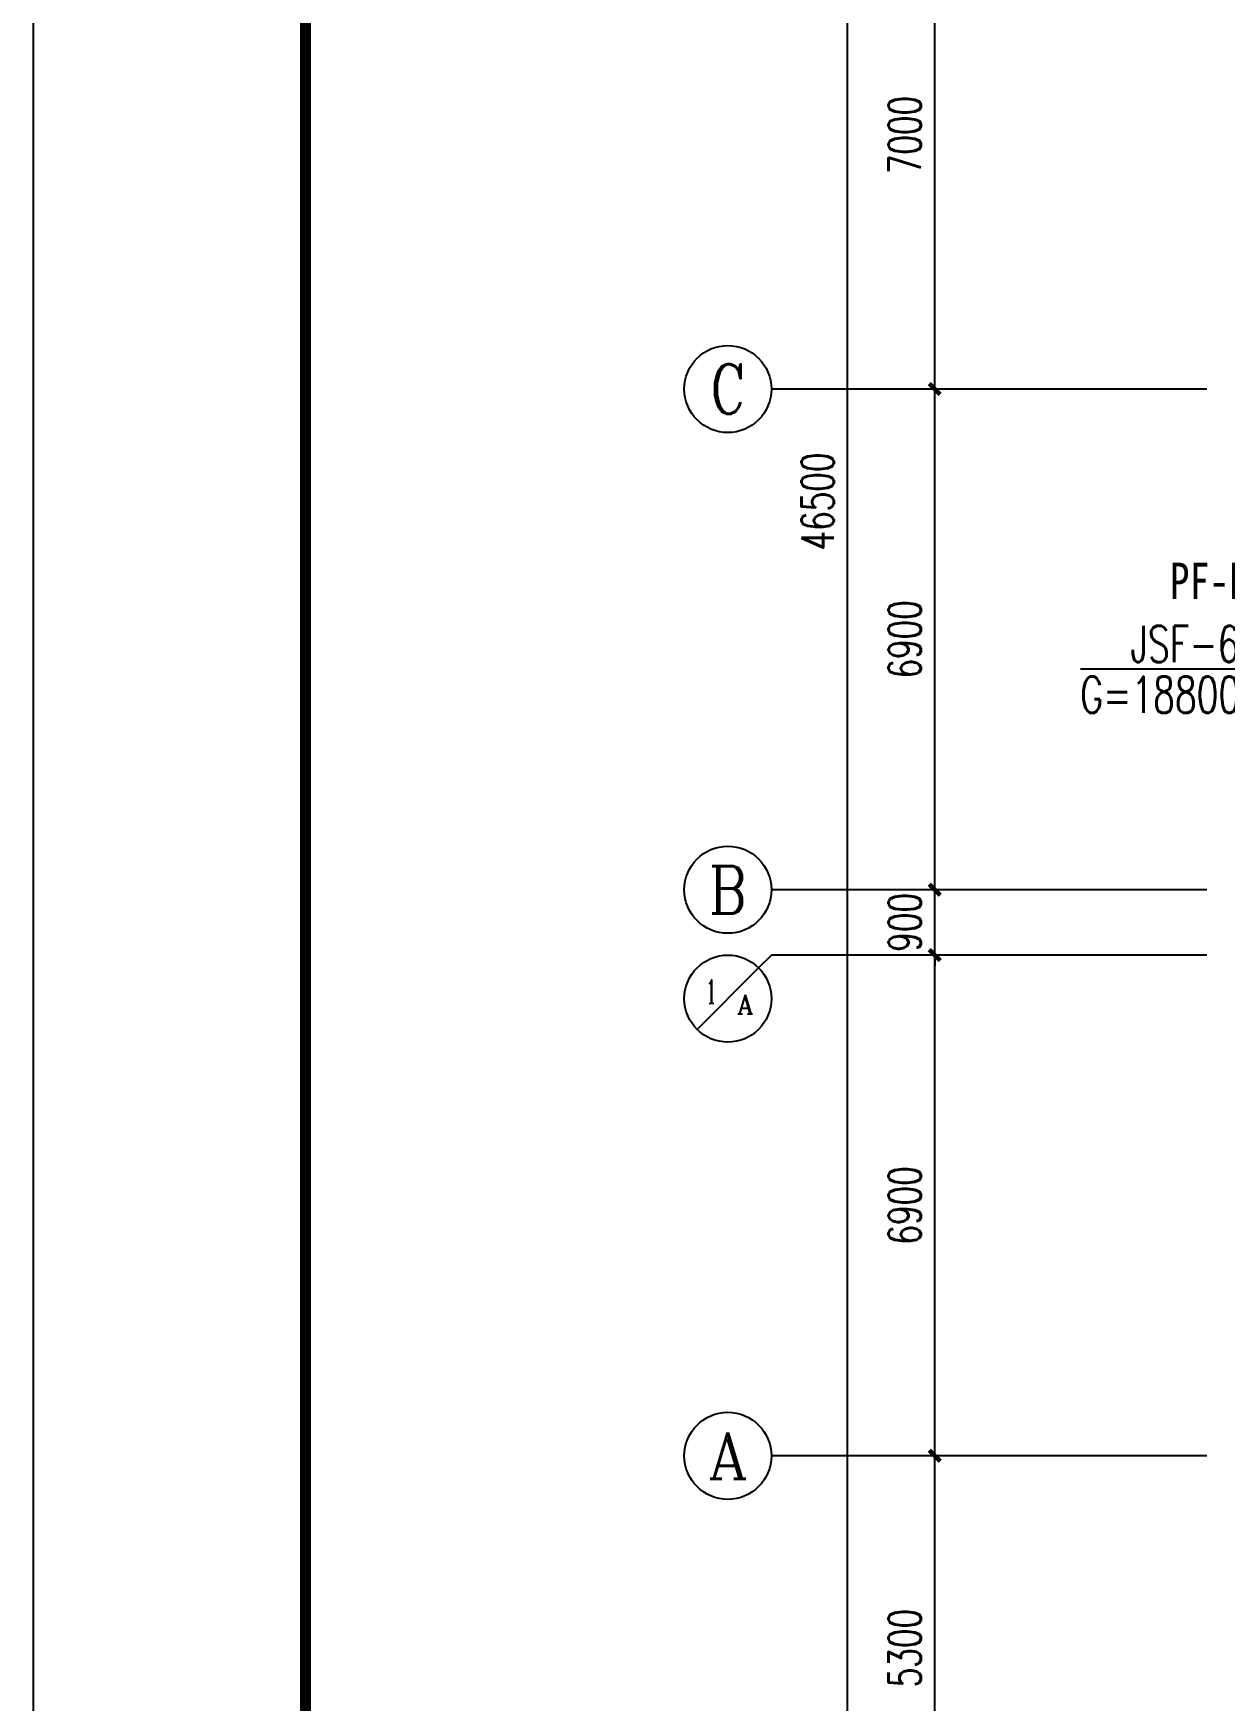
# Model space of a CAD drawing. Extents: x -70335 to 1144202, y 0 to 1100440.
# Drawn here: x 179665 to 196079, y 969083 to 992058 of the extents above; entities that cross this region are included whole.
import ezdxf
from ezdxf.enums import TextEntityAlignment as Align

# ---------------------------------------------------------------- set-up
doc = ezdxf.new("R2010")
doc.units = 0
doc.header["$LTSCALE"] = 1000
for name, color, linetype in [('3-建筑', 7, 'Continuous'), ('7-地暖标注', 7, 'Continuous'), ('AXIS_TEXT', 7, 'Continuous'), ('BTTK', 7, 'Continuous'), ('PUB_TITLE', 4, 'Continuous'), ('改过图层标记', 3, 'Continuous'), ('标注-', 4, 'Continuous')]:
    doc.layers.add(name, color=color, linetype=linetype)
doc.styles.add('-黑体', font='', dxfattribs={"width": 0.8})
doc.styles.add('_TCH_AXIS', font='COMPLEX', dxfattribs={"bigfont": 'GBCBIG'})
doc.styles.add('_TCH_DIM_T3', font='SIMPLEX', dxfattribs={"width": 0.705882, "bigfont": 'GBCBIG'})
doc.styles.add('COMPLEX', font='COMPLEX')
doc.styles.add('HZ(TK)', font='geniso.shx', dxfattribs={"width": 0.9, "bigfont": 'hztxt.shx'})
doc.styles.add('设备标注', font='simplex.shx', dxfattribs={"width": 0.7, "bigfont": 'gbcbig.shx'})
doc.styles.get('-黑体').set_extended_font_data('SimHei')
doc.dimstyles.new('_TCH_ARCH&&150', dxfattribs={"dimtxt": 446.25, "dimasz": 150, "dimexe": 375, "dimexo": 450, "dimgap": 189.375, "dimtad": 1, "dimdec": 0, "dimzin": 0, "dimdsep": 46, "dimtxsty": '_TCH_DIM_T3', "dimblk": 'ARCHTICK', "dimcen": 0.09, "dimclrt": 7, "dimazin": 2, "dimtfac": 1, "dimtdec": 0, "dimtix": 1, "dimtmove": 2, "dimatfit": 3, "dimfxl": 1, "dimtolj": 1, "dimtzin": 0, "dimarcsym": 0})

# ---------------------------------------------------------------- blocks, each defined once
blk = doc.blocks.new('vhtemplate_2019年新竖式图框_A1_1_2', base_point=(-420.5, 0))
at = {"layer": 'PUB_TITLE', "color": 7}
blk.add_lwpolyline([(-420.5, 594), (841, 594), (841, 0), (-420.5, 0)], close=True, dxfattribs=at)
at = {"layer": 'PUB_TITLE', "const_width": 1}
blk.add_lwpolyline([(-395.5, 10), (831, 10), (831, 584), (-395.5, 584)], close=True, dxfattribs=at)
at = {"layer": 'BTTK', "color": 4, "style": 'HZ(TK)', "width": 0.9}
for tag, p in [('合作单位', (796, 511.5)), ('建设单位', (796, 209.5)), ('工程名称', (796, 176.5)), ('子项名称', (806, 160)), ('图纸名称', (796, 141))]:
    blk.add_attdef(tag, text='', height=3.5, dxfattribs=at).set_placement(p, align=Align.MIDDLE_CENTER)
for tag, p in [('注册证书号', (808.5, 279)), ('注册印章号', (808.5, 271)), ('设计号', (806, 193)), ('图别', (789.75, 34)), ('图号', (822.25, 34)), ('版本号', (789.75, 26)), ('日期', (822.25, 26))]:
    blk.add_attdef(tag, text='', height=3.5, dxfattribs=at).set_placement(p, align=Align.MIDDLE)
blk = doc.blocks.new('_ArchTick')
at = {"color": 0, "linetype": 'ByBlock', "const_width": 0.4}
blk.add_lwpolyline([(-0.5, -0.5), (0.5, 0.5)], dxfattribs=at)
blk = doc.blocks.new('*D2872')
at = {"layer": '3-建筑', "color": 0, "lineweight": -2, "transparency": 16777216}
for p, q in [((195385, 972457), (191710, 972457)), ((192085, 967157), (192085, 972457)), ((195385, 967157), (191710, 967157))]:
    blk.add_line(p, q, dxfattribs=at)
at = {"layer": 'Defpoints', "color": 0, "transparency": 16777216}
for p in [(192085, 972457), (195835, 972457), (195835, 967157)]:
    blk.add_point(p, dxfattribs=at)
at = {"layer": '3-建筑', "color": 0, "lineweight": -2, "transparency": 16777216, "xscale": 150, "yscale": 150, "zscale": 150}
for p, rotation in [((192085, 972457), 90), ((192085, 967157), 270)]:
    blk.add_blockref('_ArchTick', p, dxfattribs=dict(at, rotation=rotation))
at = {"layer": '3-建筑', "color": 7, "transparency": 16777216, "insert": (191672, 969807), "char_height": 446.2, "attachment_point": 5, "rotation": 90, "style": '_TCH_DIM_T3'}
blk.add_mtext('\\A1;5300', dxfattribs=at)
blk = doc.blocks.new('*D2873')
at = {"layer": '3-建筑', "color": 0, "lineweight": -2, "transparency": 16777216}
for p, q in [((195385, 979357), (191710, 979357)), ((192085, 972457), (192085, 979357)), ((195385, 972457), (191710, 972457))]:
    blk.add_line(p, q, dxfattribs=at)
at = {"layer": 'Defpoints', "color": 0, "transparency": 16777216}
for p in [(192085, 979357), (195835, 979357), (195835, 972457)]:
    blk.add_point(p, dxfattribs=at)
at = {"layer": '3-建筑', "color": 0, "lineweight": -2, "transparency": 16777216, "xscale": 150, "yscale": 150, "zscale": 150}
for p, rotation in [((192085, 979357), 90), ((192085, 972457), 270)]:
    blk.add_blockref('_ArchTick', p, dxfattribs=dict(at, rotation=rotation))
at = {"layer": '3-建筑', "color": 7, "transparency": 16777216, "insert": (191672, 975907), "char_height": 446.2, "attachment_point": 5, "rotation": 90, "style": '_TCH_DIM_T3'}
blk.add_mtext('\\A1;6900', dxfattribs=at)
blk = doc.blocks.new('*D2874')
at = {"layer": '3-建筑', "color": 0, "lineweight": -2, "transparency": 16777216}
for p, q in [((192085, 980257), (192085, 980407)), ((195385, 980257), (191710, 980257)), ((192085, 979357), (192085, 980257)), ((195385, 979357), (191710, 979357)), ((192085, 979357), (192085, 979207))]:
    blk.add_line(p, q, dxfattribs=at)
at = {"layer": 'Defpoints', "color": 0, "transparency": 16777216}
for p in [(192085, 980257), (195835, 980257), (195835, 979357)]:
    blk.add_point(p, dxfattribs=at)
at = {"layer": '3-建筑', "color": 0, "lineweight": -2, "transparency": 16777216, "xscale": 150, "yscale": 150, "zscale": 150}
for p, rotation in [((192085, 980257), 270), ((192085, 979357), 90)]:
    blk.add_blockref('_ArchTick', p, dxfattribs=dict(at, rotation=rotation))
at = {"layer": '3-建筑', "color": 7, "transparency": 16777216, "insert": (191672, 979807), "char_height": 446.2, "attachment_point": 5, "rotation": 90, "style": '_TCH_DIM_T3'}
blk.add_mtext('\\A1;900', dxfattribs=at)
blk = doc.blocks.new('*D2875')
at = {"layer": '3-建筑', "color": 0, "lineweight": -2, "transparency": 16777216}
for p, q in [((195385, 987157), (191710, 987157)), ((192085, 980257), (192085, 987157)), ((195385, 980257), (191710, 980257))]:
    blk.add_line(p, q, dxfattribs=at)
at = {"layer": 'Defpoints', "color": 0, "transparency": 16777216}
for p in [(192085, 987157), (195835, 987157), (195835, 980257)]:
    blk.add_point(p, dxfattribs=at)
at = {"layer": '3-建筑', "color": 0, "lineweight": -2, "transparency": 16777216, "xscale": 150, "yscale": 150, "zscale": 150}
for p, rotation in [((192085, 987157), 90), ((192085, 980257), 270)]:
    blk.add_blockref('_ArchTick', p, dxfattribs=dict(at, rotation=rotation))
at = {"layer": '3-建筑', "color": 7, "transparency": 16777216, "insert": (191672, 983707), "char_height": 446.2, "attachment_point": 5, "rotation": 90, "style": '_TCH_DIM_T3'}
blk.add_mtext('\\A1;6900', dxfattribs=at)
blk = doc.blocks.new('*D2876')
at = {"layer": '3-建筑', "color": 0, "lineweight": -2, "transparency": 16777216}
for p, q in [((195385, 994157), (191710, 994157)), ((192085, 987157), (192085, 994157)), ((195385, 987157), (191710, 987157))]:
    blk.add_line(p, q, dxfattribs=at)
at = {"layer": 'Defpoints', "color": 0, "transparency": 16777216}
for p in [(192085, 994157), (195835, 994157), (195835, 987157)]:
    blk.add_point(p, dxfattribs=at)
at = {"layer": '3-建筑', "color": 0, "lineweight": -2, "transparency": 16777216, "xscale": 150, "yscale": 150, "zscale": 150}
for p, rotation in [((192085, 994157), 90), ((192085, 987157), 270)]:
    blk.add_blockref('_ArchTick', p, dxfattribs=dict(at, rotation=rotation))
at = {"layer": '3-建筑', "color": 7, "transparency": 16777216, "insert": (191672, 990657), "char_height": 446.2, "attachment_point": 5, "rotation": 90, "style": '_TCH_DIM_T3'}
blk.add_mtext('\\A1;7000', dxfattribs=at)
blk = doc.blocks.new('*D2880')
at = {"layer": '3-建筑', "color": 0, "lineweight": -2, "transparency": 16777216}
for p, q in [((195385, 1008857), (190510, 1008857)), ((190885, 962357), (190885, 1008857)), ((195385, 962357), (190510, 962357))]:
    blk.add_line(p, q, dxfattribs=at)
at = {"layer": 'Defpoints', "color": 0, "transparency": 16777216}
for p in [(190885, 1008857), (195835, 1008857), (195835, 962357)]:
    blk.add_point(p, dxfattribs=at)
at = {"layer": '3-建筑', "color": 0, "lineweight": -2, "transparency": 16777216, "xscale": 150, "yscale": 150, "zscale": 150}
for p, rotation in [((190885, 1008857), 90), ((190885, 962357), 270)]:
    blk.add_blockref('_ArchTick', p, dxfattribs=dict(at, rotation=rotation))
at = {"layer": '3-建筑', "color": 7, "transparency": 16777216, "insert": (190472, 985607), "char_height": 446.2, "attachment_point": 5, "rotation": 90, "style": '_TCH_DIM_T3'}
blk.add_mtext('\\A1;46500', dxfattribs=at)
blk = doc.blocks.new('_AXISO')
blk.add_circle((0, 0), 0.5)
at = {"layer": 'AXIS_TEXT', "style": 'COMPLEX', "width": 1.041667}
blk.add_attdef('A', text='', height=0.56, dxfattribs=at).set_placement((-0.25, -0.28), (0.25, -0.28), align=Align.FIT)

msp = doc.modelspace()

# ---------------------------------------------------------------- linework, layer by layer
at = {"layer": '3-建筑'}
for p, q in [((195834.6, 987156.6), (189834.6, 987156.6)), ((195834.6, 980256.6), (189834.6, 980256.6)), ((189658.9, 979180.9), (189834.6, 979356.6)), ((195834.6, 979356.6), (189834.6, 979356.6)), ((188810.4, 978332.4), (189658.9, 979180.9)), ((195834.6, 972456.6), (189834.6, 972456.6))]:
    msp.add_line(p, q, dxfattribs=at)
msp.add_circle((189234.6, 978756.6), 600, dxfattribs=at)
at = {"layer": '标注-', "color": 2}
msp.add_line((198872.6, 983294.3), (194093.6, 983294.3), dxfattribs=at)

# ---------------------------------------------------------------- block references
at = {"layer": '3-建筑'}
ref = msp.add_blockref('_AXISO', (189234.6, 987156.6), dxfattribs=dict(at, xscale=1200, yscale=1200, zscale=1200))
ref.add_attrib('A', 'C', dxfattribs={"layer": 'AXIS_TEXT', "height": 683.5, "style": '_TCH_AXIS'}).set_placement((188990.5, 986814.9), (189478.8, 986814.9), align=Align.FIT)
ref = msp.add_blockref('_AXISO', (189234.6, 980256.6), dxfattribs=dict(at, xscale=1200, yscale=1200, zscale=1200))
ref.add_attrib('A', 'B', dxfattribs={"layer": 'AXIS_TEXT', "height": 652.9, "style": '_TCH_AXIS'}).set_placement((188970.4, 979930.2), (189498.9, 979930.2), align=Align.FIT)
ref = msp.add_blockref('_AXISO', (189234.6, 972456.6), dxfattribs=dict(at, xscale=1200, yscale=1200, zscale=1200))
ref.add_attrib('A', 'A', dxfattribs={"layer": 'AXIS_TEXT', "height": 637.8, "style": '_TCH_AXIS'}).set_placement((188961.3, 972137.8), (189508, 972137.8), align=Align.FIT)
at = {"layer": '改过图层标记', "xscale": 150, "yscale": 150, "zscale": 150}
msp.add_blockref('vhtemplate_2019年新竖式图框_A1_1_2', (179665.1, 936502.1), dxfattribs=at)

# ---------------------------------------------------------------- texts
at = {"layer": '3-建筑', "style": '_TCH_AXIS'}
for s, height, p, p2 in [('1', 327.9, (188935.8, 978691.1), (189076.3, 978691.1)), ('A', 260.2, (189360.3, 978548.5), (189583.3, 978548.5))]:
    msp.add_text(s, height=height, dxfattribs=at).set_placement(p, p2, align=Align.FIT)
at = {"layer": '7-地暖标注', "color": 4, "style": '-黑体', "width": 0.8}
msp.add_text('PF-B1-1', height=500, rotation=360, dxfattribs=at).set_placement((196275.8, 984515.1, -4009.8), align=Align.MIDDLE)
at = {"layer": '标注-', "color": 2, "style": '设备标注', "width": 0.7}
for s, p in [('JSF-6.5-A-S', (194782.9, 983394.3)), ('G=18800m', (194089.3, 982694.3))]:
    msp.add_text(s, height=500, dxfattribs=at).set_placement(p)

# ---------------------------------------------------------------- dimensions: what is measured, and where the dimension line sits
at = {"layer": '3-建筑'}
for p1, p2, distance, picture, middle in [((195834.6, 962356.6), (195834.6, 1008856.6), 4950, '*D2880', (190472.1, 985606.6)), ((195834.6, 987156.6), (195834.6, 994156.6), 3750, '*D2876', (191672.1, 990656.6)), ((195834.6, 980256.6), (195834.6, 987156.6), 3750, '*D2875', (191672.1, 983706.6)), ((195834.6, 979356.6), (195834.6, 980256.6), 3750, '*D2874', (191672.1, 979806.6)), ((195834.6, 972456.6), (195834.6, 979356.6), 3750, '*D2873', (191672.1, 975906.6)), ((195834.6, 967156.6), (195834.6, 972456.6), 3750, '*D2872', (191672.1, 969806.6))]:
    dim = msp.add_aligned_dim(p1=p1, p2=p2, distance=distance, dimstyle='_TCH_ARCH&&150', dxfattribs=at)
    dim.commit()
    dim.dimension.update_dxf_attribs({"geometry": picture, "text_midpoint": middle})

doc.saveas('drawing.dxf')
